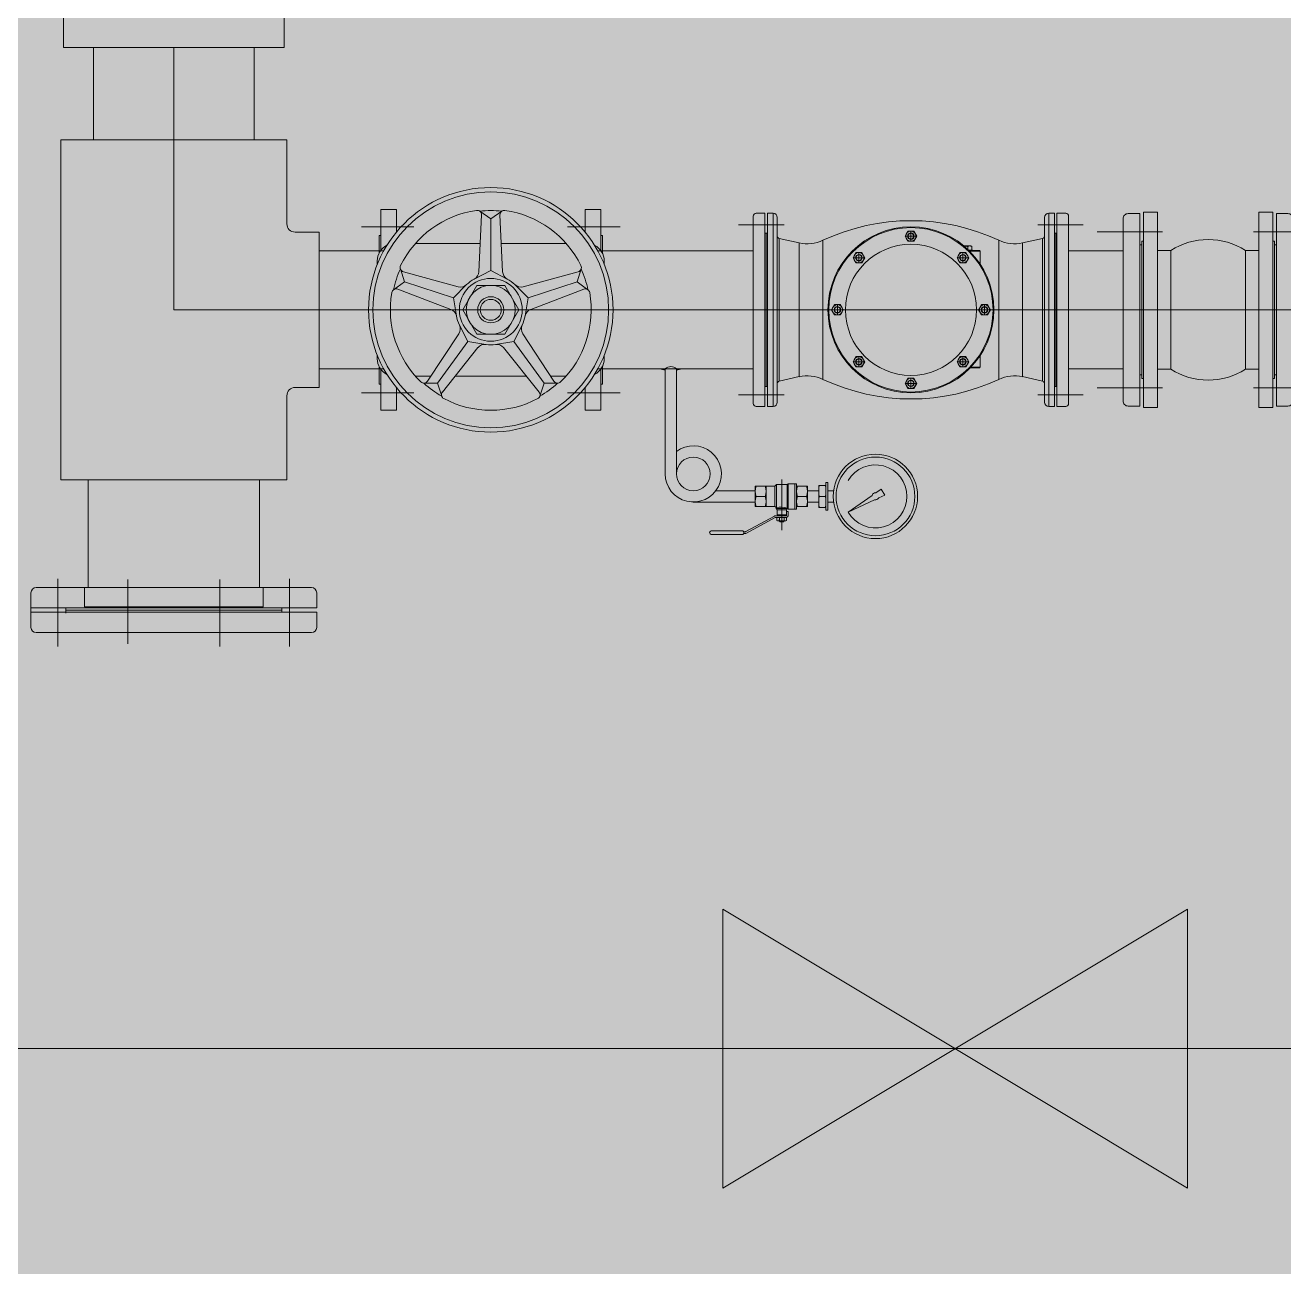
# Model space of a CAD drawing. Header units: millimetres. Extents: x 5117 to 246734, y -48177 to 129208.
# Drawn here: x 85001 to 85566, y 29790 to 30348 of the extents above; entities that cross this region are included whole.
import ezdxf

# ---------------------------------------------------------------- set-up
doc = ezdxf.new("R2010")
doc.units = ezdxf.units.MM
doc.linetypes.add('IMPORT-CENTER', pattern=[2000, 1250, -250, 250, -250])
for name, color, linetype, lineweight in [('A-FLOR-PATT-2', 9, 'Continuous', 9), ('G-IMPT', 8, 'Continuous', 9), ('G-IMPT-4', 8, 'IMPORT-CENTER', 9), ('M-EQPM', 50, 'Continuous', 9)]:
    doc.layers.add(name, color=color, linetype=linetype, lineweight=lineweight)

# ---------------------------------------------------------------- blocks, each defined once
blk = doc.blocks.new('TKTC_BON NUOC MAI_260130 - TKTC_BON NUOC MAI_260130_dwg_V-3426653-TKCS_MB TỔNG THỂ MÁI')
at = {"layer": 'G-IMPT', "flags": 128}
blk.add_lwpolyline([(115.74, -69.44), (-115.74, 69.44), (-115.74, -69.44), (115.74, 69.44)], close=True, dxfattribs=at)
blk = doc.blocks.new('TKTC_BON NUOC MAI_260130 - TKTC_BON NUOC MAI_260130_dwg_FLA3_10K-3426656-TKCS_MB TỔNG THỂ MÁI')
at = {"layer": 'G-IMPT'}
for p, q in [((0, -87.5), (0, 87.5)), ((25, 75), (-38, 75)), ((25, -75), (-38, -75))]:
    blk.add_line(p, q, dxfattribs=at)
at = {"layer": 'G-IMPT', "flags": 128}
blk.add_lwpolyline([(-5, 92.5), (-16, 92.5), (-16, -92.5), (-5, -92.5)], dxfattribs=at)
blk.add_lwpolyline([(-18, -62.5), (-16, -62.5), (-16, 62.5), (-18, 62.5)], close=True, dxfattribs=at)
at = {"layer": 'G-IMPT'}
for centre, start, end in [((-5, 87.5), 360, 90), ((-5, -87.5), 270, 0)]:
    blk.add_arc(centre, 5, start, end, dxfattribs=at)
blk = doc.blocks.new('TKTC_BON NUOC MAI_260130 - TKTC_BON NUOC MAI_260130_dwg_FLA3_10K-3426655-TKCS_MB TỔNG THỂ MÁI')
at = {"layer": 'G-IMPT'}
for p, q in [((0, -87.5), (0, 87.5)), ((25, 75), (-38, 75)), ((25, -75), (-38, -75))]:
    blk.add_line(p, q, dxfattribs=at)
at = {"layer": 'G-IMPT', "flags": 128}
blk.add_lwpolyline([(-5, 92.5), (-16, 92.5), (-16, -92.5), (-5, -92.5)], dxfattribs=at)
blk.add_lwpolyline([(-18, -62.5), (-16, -62.5), (-16, 62.5), (-18, 62.5)], close=True, dxfattribs=at)
at = {"layer": 'G-IMPT'}
for centre, start, end in [((-5, 87.5), 360, 90), ((-5, -87.5), 270, 0)]:
    blk.add_arc(centre, 5, start, end, dxfattribs=at)
blk = doc.blocks.new('TKTC_BON NUOC MAI_260130 - TKTC_BON NUOC MAI_260130_dwg_Tee_DN125_up__PPR_-3426657-TKCS_MB TỔNG THỂ MÁI')
at = {"layer": 'G-IMPT', "flags": 128}
blk.add_lwpolyline([(-82.5, -124), (-82.5, 124), (82.5, 124), (82.5, -124)], close=True, dxfattribs=at)
at = {"layer": 'G-IMPT'}
for radius in [82.5, 62.5]:
    blk.add_circle((0, 0), radius, dxfattribs=at)
blk = doc.blocks.new('TKTC_BON NUOC MAI_260130 - TKTC_BON NUOC MAI_260130_dwg__U23-3426658-TKCS_MB TỔNG THỂ MÁI')
blk.add_blockref('TKTC_BON NUOC MAI_260130 - TKTC_BON NUOC MAI_260130_dwg_Tee_DN125_up__PPR_-3426657-TKCS_MB TỔNG THỂ MÁI', (0, 0))
blk = doc.blocks.new('TKTC_BON NUOC MAI_260130 - TKTC_BON NUOC MAI_260130_dwg-3426650-TKCS_MB TỔNG THỂ MÁI')
at = {"layer": 'G-IMPT'}
blk.add_hatch(color=256, dxfattribs=at).paths.add_polyline_path([(-117630.05, -830981.14), (-117596.84, -830978.06), (-117596.84, -830924.73), (-117642.38, -830924.73), (-117642.38, -830978.06), (-117636.43, -830978.06)])
for p, q in [((-118120.06, -830833.61), (-118120.06, -830875.09)), ((-118047.95, -830833.61), (-118047.95, -830875.09)), ((-117947.03, -830934.3), (-117945.81, -830908.8)), ((-117937.59, -830908.8), (-117936.37, -830934.3)), ((-117823.84, -830993.42), (-117823.84, -830909.37)), ((-117813.04, -830909.92), (-117813.04, -830992.87)), ((-117693.06, -830909.92), (-117693.06, -830992.87)), ((-117682.26, -830993.42), (-117682.26, -830909.37)), ((-117999.72, -830914.16), (-117976.2, -830914.16)), ((-117883.68, -830914.16), (-117907.2, -830914.16)), ((-117830.41, -830913.31), (-117809.99, -830913.31)), ((-117675.7, -830913.31), (-117696.11, -830913.31)), ((-117975.53, -830921.6), (-117946.42, -830921.6)), ((-117936.98, -830921.6), (-117907.87, -830921.6)), ((-117792.57, -830920.19), (-117792.57, -830982.61)), ((-117727.57, -830924.22), (-117727.57, -830922.99)), ((-117713.54, -830920.19), (-117713.54, -830982.61)), ((-118018.78, -830924.95), (-117989.79, -830924.95)), ((-117893.61, -830924.95), (-117823.84, -830924.95)), ((-117722.32, -830924.76), (-117727.01, -830924.76)), ((-117682.26, -830924.95), (-117657.79, -830924.95)), ((-117992.66, -830931.03), (-117992.66, -830929.44)), ((-117980.94, -830934.32), (-117956.32, -830941.05)), ((-117927.09, -830941.05), (-117902.46, -830934.32)), ((-117890.74, -830929.44), (-117890.74, -830931.03)), ((-117959.61, -830951.18), (-117983.49, -830942.14)), ((-117899.92, -830942.14), (-117923.79, -830951.18)), ((-117970.07, -830983.44), (-117956.06, -830962.1)), ((-117927.34, -830962.1), (-117913.34, -830983.44)), ((-117992.66, -830973.35), (-117992.66, -830971.77)), ((-117947.44, -830968.36), (-117963.41, -830988.28)), ((-117919.99, -830988.28), (-117935.96, -830968.36)), ((-117890.74, -830971.77), (-117890.74, -830973.35)), ((-118018.78, -830977.84), (-117989.79, -830977.84)), ((-117893.61, -830977.84), (-117823.84, -830977.84)), ((-117722.32, -830977.48), (-117726.45, -830977.48)), ((-117682.26, -830977.84), (-117657.79, -830977.84)), ((-117968.59, -830981.19), (-117975.53, -830981.19)), ((-117925.67, -830981.19), (-117957.73, -830981.19)), ((-117907.87, -830981.19), (-117914.81, -830981.19)), ((-117999.72, -830988.64), (-117976.2, -830988.64)), ((-117883.68, -830988.64), (-117907.2, -830988.64)), ((-117830.41, -830989.48), (-117809.99, -830989.48)), ((-117675.7, -830989.48), (-117696.11, -830989.48)), ((-117811.07, -831050.28), (-117811.07, -831027.56)), ((-117822.6, -831035.13), (-117818.46, -831035.13)), ((-117804.05, -831035.13), (-117799.91, -831035.13)), ((-117791.47, -831035.13), (-117794.19, -831035.13)), ((-117808.6, -831040.62), (-117813.53, -831040.62)), ((-117813.15, -831041.19), (-117808.98, -831041.19)), ((-117814.36, -831043.98), (-117827.19, -831050.94)), ((-117826.82, -831051.61), (-117813.99, -831044.64)), ((-117813.81, -831044.6), (-117808.98, -831044.6)), ((-117828.1, -831051.79), (-117828.1, -831051.03)), ((-118148.14, -831093.93), (-118148.14, -831078.35)), ((-118043.92, -831076.06), (-118124.09, -831076.06)), ((-118035.45, -831085.22), (-118035.45, -831087.05)), ((-118339.78, -831282.97), (-115500.92, -831282.97))]:
    blk.add_line(p, q, dxfattribs=at)
at = {"layer": 'G-IMPT', "flags": 128}
for points in [[(-118033.24, -830912.85), (-118033.24, -830875.09), (-118134.78, -830875.09), (-118134.78, -831027.7)], [(-117991.88, -830926.03), (-117991.88, -830918.08), (-117991.09, -830918.08), (-117991.09, -830924.74), (-117991.09, -830906.32), (-117984.04, -830906.32), (-117984.04, -830916.47)], [(-117946.63, -830907.11), (-117941.7, -830910.63), (-117941.7, -830933.76), (-117949.1, -830937.57)], [(-117936.77, -830907.11), (-117941.7, -830910.63), (-117941.7, -830933.76), (-117934.31, -830937.57)], [(-117891.52, -830926.03), (-117891.52, -830918.08), (-117892.31, -830918.08), (-117892.31, -830924.74), (-117892.31, -830906.32), (-117899.36, -830906.32), (-117899.36, -830916.47)], [(-117822.53, -830908.06), (-117818.59, -830908.06), (-117818.59, -830994.74), (-117822.53, -830994.74)], [(-117683.58, -830908.06), (-117687.52, -830908.06), (-117687.52, -830994.74), (-117683.58, -830994.74)], [(-118029.55, -830916.54), (-118018.78, -830916.54), (-118018.78, -830986.25), (-118029.55, -830986.25), (-118018.78, -830986.25)], [(-117817.5, -830985.81), (-117818.06, -830985.81), (-117818.06, -830916.99), (-117817.5, -830916.99)], [(-117753.05, -830920.65), (-117753.05, -830918.31), (-117753.05, -830918.35), (-117753.03, -830918.33), (-117753.05, -830916.01)], [(-117688.6, -830985.81), (-117688.04, -830985.81), (-117688.04, -830916.99), (-117688.6, -830916.99)], [(-117750.73, -830918.33), (-117753.09, -830918.33), (-117755.37, -830918.33)], [(-117729.28, -830922.71), (-117726.65, -830922.71), (-117726.23, -830922.71), (-117725.74, -830922.99), (-117725.74, -830924.57)], [(-117693.94, -830919.36), (-117693.94, -830983.43), (-117693.94, -830919.36), (-117702.91, -830921.4), (-117702.91, -830981.39), (-117693.94, -830983.43)], [(-117778.72, -830928.01), (-117776.37, -830928.01), (-117774.09, -830928.01)], [(-117776.4, -830930.32), (-117776.39, -830928.01), (-117776.4, -830928.02), (-117776.4, -830927.97), (-117776.4, -830925.69)], [(-117732.02, -830928.01), (-117729.66, -830928.01), (-117727.38, -830928.01)], [(-117729.7, -830930.32), (-117729.68, -830928.01), (-117729.7, -830928.02), (-117729.7, -830927.97), (-117729.7, -830925.69)], [(-117725.48, -830924.76), (-117725.48, -830924.57), (-117727.2, -830924.57)], [(-117721.94, -830930.9), (-117721.94, -830925.13), (-117726.63, -830925.13)], [(-117982.3, -830933.02), (-117980.47, -830938.8), (-117958.48, -830945.95), (-117952.57, -830940.09)], [(-117901.11, -830933.02), (-117902.93, -830938.8), (-117924.92, -830945.95), (-117930.84, -830940.09)], [(-117985.34, -830942.4), (-117980.47, -830938.8), (-117958.48, -830945.95), (-117957.14, -830954.16)], [(-117898.06, -830942.4), (-117902.93, -830938.8), (-117924.92, -830945.95), (-117926.27, -830954.16)], [(-117788.4, -830951.36), (-117786.04, -830951.36), (-117783.76, -830951.36)], [(-117786.08, -830953.68), (-117786.06, -830951.36), (-117786.08, -830951.38), (-117786.08, -830951.32), (-117786.08, -830949.04)], [(-117722.34, -830951.36), (-117719.99, -830951.36), (-117717.71, -830951.36)], [(-117720.03, -830953.68), (-117720.01, -830951.36), (-117720.03, -830951.38), (-117720.03, -830951.32), (-117720.03, -830949.04)], [(-117971.72, -830984.33), (-117965.66, -830984.38), (-117952.07, -830965.67), (-117955.81, -830958.24)], [(-117911.68, -830984.33), (-117917.74, -830984.38), (-117931.33, -830965.67), (-117927.59, -830958.24)], [(-117963.74, -830990.12), (-117965.66, -830984.38), (-117952.07, -830965.67), (-117943.85, -830966.93)], [(-117919.66, -830990.12), (-117917.74, -830984.38), (-117931.33, -830965.67), (-117939.56, -830966.93)], [(-117776.4, -830977.03), (-117776.39, -830974.71), (-117776.4, -830974.73), (-117776.4, -830974.67), (-117776.4, -830972.39)], [(-117729.7, -830977.03), (-117729.68, -830974.71), (-117729.7, -830974.73), (-117729.7, -830974.67), (-117729.7, -830972.39)], [(-117726.09, -830977.1), (-117721.94, -830977.1), (-117721.94, -830971.9)], [(-117984.04, -830986.32), (-117984.04, -830996.48), (-117991.09, -830996.48), (-117991.09, -830978.05), (-117991.09, -830984.72), (-117991.88, -830984.72), (-117991.88, -830976.77)], [(-117899.36, -830986.32), (-117899.36, -830996.48), (-117892.31, -830996.48), (-117892.31, -830978.05), (-117892.31, -830984.72), (-117891.52, -830984.72), (-117891.52, -830976.77)], [(-117863.38, -831025.04), (-117863.38, -830977.84), (-117865.76, -830977.84)], [(-117858.33, -831025.04), (-117858.33, -830977.84), (-117855.94, -830977.84)], [(-117778.72, -830974.71), (-117776.37, -830974.71), (-117774.09, -830974.71)], [(-117732.02, -830974.71), (-117729.66, -830974.71), (-117727.38, -830974.71)], [(-117755.37, -830984.39), (-117753.01, -830984.39), (-117750.73, -830984.39)], [(-117753.05, -830986.7), (-117753.03, -830984.39), (-117753.05, -830984.4), (-117753.05, -830984.35), (-117753.05, -830982.07)], [(-117813.34, -831029.83), (-117813.34, -831040.18), (-117814.09, -831039.68), (-117818.07, -831039.68), (-117818.07, -831030.59), (-117814.09, -831030.59)], [(-117804.44, -831030.59), (-117804.44, -831029.45), (-117808.23, -831029.45), (-117808.6, -831029.83), (-117813.34, -831029.83), (-117814.09, -831030.59), (-117814.09, -831039.68)], [(-117808.6, -831029.83), (-117808.6, -831040.43), (-117808.23, -831040.81), (-117808.23, -831029.45)], [(-117840.66, -831032.61), (-117822.99, -831032.61), (-117822.99, -831037.66), (-117850.76, -831037.66)], [(-117804.44, -831039.68), (-117799.52, -831039.68), (-117799.52, -831030.59), (-117804.44, -831030.59), (-117804.44, -831039.68), (-117804.44, -831040.81), (-117808.23, -831040.81)], [(-117787.74, -831037.66), (-117790.43, -831037.66), (-117790.43, -831032.61), (-117787.74, -831032.61)], [(-117769.38, -831036.68), (-117781.22, -831042.2), (-117770.52, -831034.71)], [(-117768.85, -831033.54), (-117766.38, -831031.82), (-117764.81, -831034.55), (-117767.54, -831035.82)], [(-117808.6, -831040.06), (-117808.6, -831040.62), (-117808.98, -831041.19), (-117808.98, -831043.46), (-117813.15, -831043.46), (-117813.15, -831041.19), (-117813.53, -831040.62), (-117813.53, -831040.06)], [(-117808.23, -831043.84), (-117808.23, -831041.95), (-117808.98, -831041.95), (-117808.98, -831043.84), (-117813.82, -831043.84)], [(-117812.93, -831046.11), (-117813.2, -831045.96), (-117813.2, -831044.76), (-117812.93, -831044.6), (-117809.21, -831044.6), (-117808.94, -831044.76), (-117808.94, -831045.96), (-117809.21, -831046.11), (-117812.93, -831046.11), (-117809.21, -831046.11)], [(-117810, -831044.76), (-117809.93, -831046.11), (-117810.31, -831046.49), (-117811.82, -831046.49), (-117812.2, -831046.11), (-117812.13, -831044.76), (-117812.13, -831045.96)], [(-117827.55, -831051.03), (-117828.1, -831051.03), (-117828.48, -831050.66), (-117842.68, -831050.66)], [(-117842.68, -831052.17), (-117828.48, -831052.17), (-117828.1, -831051.79), (-117827.54, -831051.79)], [(-118124.09, -831076.06), (-118124.09, -831084.77), (-118043.92, -831084.77), (-118043.92, -831076.06)], [(-118132.57, -831085.22), (-118132.57, -831086.14), (-118132.57, -831087.51)], [(-118049.65, -831086.14), (-118132.57, -831086.14), (-118035.45, -831086.14)]]:
    blk.add_lwpolyline(points, dxfattribs=at)
for points in [[(-117817.5, -830908.06), (-117817.5, -830994.74), (-117814.91, -830994.74), (-117814.91, -830908.06)], [(-117688.6, -830908.06), (-117691.2, -830908.06), (-117691.2, -830994.74), (-117688.6, -830994.74)], [(-117642.38, -830907.61), (-117642.38, -830995.18), (-117648.69, -830995.18), (-117648.69, -830907.61)], [(-117596.84, -830907.61), (-117596.84, -830995.18), (-117590.54, -830995.18), (-117590.54, -830907.61)], [(-117818.59, -830916.99), (-117818.59, -830985.81), (-117818.06, -830985.81), (-117818.06, -830916.99)], [(-117754.38, -830916.03), (-117755.71, -830918.33), (-117754.38, -830920.63), (-117751.72, -830920.63), (-117750.4, -830918.33), (-117751.72, -830916.03)], [(-117687.52, -830916.99), (-117687.52, -830985.81), (-117688.04, -830985.81), (-117688.04, -830916.99)], [(-117803.19, -830981.39), (-117812.16, -830983.43), (-117812.16, -830919.36), (-117803.19, -830921.4)], [(-117649.39, -830982.22), (-117649.39, -830920.57), (-117648.69, -830920.57), (-117648.69, -830982.22)], [(-117589.84, -830982.22), (-117589.84, -830920.57), (-117590.54, -830920.57), (-117590.54, -830982.22)], [(-117777.73, -830925.71), (-117779.06, -830928.01), (-117777.73, -830930.31), (-117775.08, -830930.31), (-117773.75, -830928.01), (-117775.08, -830925.71)], [(-117731.03, -830925.71), (-117732.35, -830928.01), (-117731.03, -830930.31), (-117728.37, -830930.31), (-117727.04, -830928.01), (-117728.37, -830925.71)], [(-117636.43, -830978.06), (-117636.43, -830924.73), (-117642.38, -830924.73), (-117642.38, -830978.06)], [(-117602.8, -830978.06), (-117602.8, -830924.73), (-117596.84, -830924.73), (-117596.84, -830978.06)], [(-117947.97, -830940.53), (-117954.25, -830951.4), (-117947.97, -830962.26), (-117935.43, -830962.26), (-117929.16, -830951.4), (-117935.43, -830940.53)], [(-117787.41, -830949.06), (-117788.73, -830951.36), (-117787.41, -830953.66), (-117784.75, -830953.66), (-117783.42, -830951.36), (-117784.75, -830949.06)], [(-117721.35, -830949.06), (-117722.68, -830951.36), (-117721.35, -830953.66), (-117718.7, -830953.66), (-117717.37, -830951.36), (-117718.7, -830949.06)], [(-117777.73, -830972.41), (-117779.06, -830974.71), (-117777.73, -830977.01), (-117775.08, -830977.01), (-117773.75, -830974.71), (-117775.08, -830972.41)], [(-117731.03, -830972.41), (-117732.35, -830974.71), (-117731.03, -830977.01), (-117728.37, -830977.01), (-117727.04, -830974.71), (-117728.37, -830972.41)], [(-117754.38, -830982.09), (-117755.71, -830984.39), (-117754.38, -830986.68), (-117751.72, -830986.68), (-117750.4, -830984.39), (-117751.72, -830982.09)], [(-118033.24, -830989.94), (-118033.24, -831027.7), (-118134.78, -831027.7), (-118033.24, -831027.7)], [(-118045.55, -831027.7), (-118122.47, -831027.7), (-118122.47, -831076.06), (-118045.55, -831076.06)], [(-117804.44, -831029.45), (-117804.44, -831040.81), (-117805.2, -831040.81), (-117805.2, -831029.45)], [(-117791.19, -831030.21), (-117794.47, -831030.21), (-117794.47, -831040.06), (-117791.19, -831040.06)], [(-117791.19, -831041.38), (-117791.19, -831028.89), (-117790.43, -831028.89), (-117790.43, -831041.38)], [(-117822.99, -831039.68), (-117822.99, -831030.59), (-117818.07, -831030.59), (-117818.07, -831039.68)], [(-117799.52, -831037.66), (-117799.52, -831032.61), (-117794.47, -831032.61), (-117794.47, -831037.66)], [(-117809.55, -831043.46), (-117809.55, -831043.84), (-117812.58, -831043.84), (-117812.58, -831043.46)], [(-118019.87, -831085.22), (-118148.14, -831085.22), (-118019.87, -831085.22), (-118019.87, -831078.35)], [(-118145.85, -831076.06), (-118022.16, -831076.06)], [(-118019.87, -831087.05), (-118148.14, -831087.05), (-118019.87, -831087.05), (-118019.87, -831093.93)], [(-118145.85, -831096.22), (-118022.16, -831096.22)]]:
    blk.add_lwpolyline(points, close=True, dxfattribs=at)
at = {"layer": 'G-IMPT'}
for centre, radius in [((-117941.7, -830951.4), 54.88), ((-117941.7, -830951.4), 52.92), ((-117753.05, -830951.4), 37.26), ((-117753.05, -830951.4), 36.88), ((-117753.05, -830918.33), 2.3), ((-117753.05, -830918.33), 1.46), ((-117753.05, -830918.33), 1.3), ((-117753.05, -830951.4), 29.43), ((-117776.4, -830928.01), 2.3), ((-117776.4, -830928.01), 1.46), ((-117776.4, -830928.01), 1.3), ((-117729.7, -830928.01), 2.3), ((-117729.7, -830928.01), 1.46), ((-117729.7, -830928.01), 1.3), ((-117941.7, -830951.4), 14.11), ((-117941.7, -830951.4), 10.98), ((-117941.7, -830951.4), 5.88), ((-117941.7, -830951.4), 4.7), ((-117786.08, -830951.36), 2.3), ((-117786.08, -830951.36), 1.46), ((-117786.08, -830951.36), 1.3), ((-117720.03, -830951.36), 2.3), ((-117720.03, -830951.36), 1.46), ((-117720.03, -830951.36), 1.3), ((-117776.4, -830974.71), 2.3), ((-117776.4, -830974.71), 1.46), ((-117776.4, -830974.71), 1.3), ((-117729.7, -830974.71), 2.3), ((-117729.7, -830974.71), 1.46), ((-117729.7, -830974.71), 1.3), ((-117753.05, -830984.39), 2.3), ((-117753.05, -830984.39), 1.46), ((-117753.05, -830984.39), 1.3), ((-117850.76, -831025.04), 7.57), ((-117768.98, -831035.13), 18.93), ((-117768.98, -831035.13), 17.67)]:
    blk.add_circle(centre, radius, dxfattribs=at)
for centre, radius, start, end in [((-117941.7, -830951.4), 45.08, 98.0933, 153.9067), ((-117947.77, -830908.71), 1.96, 357.2737, 98.0933), ((-117941.7, -830951.4), 44.56, 83.6447, 96.3553), ((-117935.63, -830908.71), 1.96, 81.9067, 182.7263), ((-117941.7, -830951.4), 45.08, 26.0933, 81.9067), ((-117822.53, -830909.37), 1.31, 90, 180), ((-117814.91, -830909.92), 1.86, 0, 90), ((-117753.05, -831004.53), 93.14, 64.8963, 115.1037), ((-117691.2, -830909.92), 1.86, 90, 180), ((-117683.58, -830909.37), 1.31, 0, 90), ((-118029.55, -830912.85), 3.69, 180, 270), ((-117984.82, -830929.44), 7.84, 116.4236, 180), ((-117898.58, -830929.44), 7.84, 360, 63.5764), ((-117811.93, -830918.27), 1.12, 180, 257.9052), ((-117799.68, -830905.01), 16.76, 257.9052, 295.1037), ((-117706.42, -830905.01), 16.76, 244.8963, 282.0948), ((-117694.18, -830918.27), 1.12, 282.0948, 0), ((-117619.61, -830951.4), 31.53, 57.769, 122.231), ((-117722.32, -830925.13), 0.373, 0, 90), ((-117941.7, -830951.4), 44.56, 155.6447, 168.3553), ((-117980.43, -830932.43), 1.96, 153.9067, 254.7263), ((-117950.94, -830934.11), 3.92, 298.1361, 357.2737), ((-117932.46, -830934.11), 3.92, 182.7263, 241.8639), ((-117902.98, -830932.43), 1.96, 285.2737, 26.0933), ((-117941.7, -830951.4), 44.56, 11.6447, 24.3553), ((-117941.7, -830951.4), 15.68, 118.1361, 133.8639), ((-117941.7, -830951.4), 15.68, 46.1361, 61.8639), ((-117941.7, -830951.4), 45.08, 170.0933, 225.9067), ((-117984.18, -830943.98), 1.96, 69.2737, 170.0933), ((-117955.28, -830937.26), 3.92, 254.7263, 313.8639), ((-117928.12, -830937.26), 3.92, 226.1361, 285.2737), ((-117941.7, -830951.4), 45.08, 314.0933, 9.9067), ((-117899.22, -830943.98), 1.96, 9.9067, 110.7263), ((-117961, -830954.85), 3.92, 10.1361, 69.2737), ((-117922.41, -830954.85), 3.92, 110.7263, 169.8639), ((-117941.7, -830951.4), 15.68, 190.1361, 205.8639), ((-117941.7, -830951.4), 15.68, 334.1361, 349.8639), ((-117959.34, -830959.95), 3.92, 326.7263, 25.8639), ((-117924.06, -830959.95), 3.92, 154.1361, 213.2737), ((-117944.38, -830970.81), 3.92, 82.1361, 141.2737), ((-117941.7, -830951.4), 15.68, 262.1361, 277.8639), ((-117939.02, -830970.81), 3.92, 38.7263, 97.8639), ((-117984.82, -830973.35), 7.84, 180, 243.5764), ((-117898.58, -830973.35), 7.84, 296.4236, 0), ((-117863.37, -830972.86), 5.52, 244.3769, 270.0416), ((-117860.86, -830980.74), 3.85, 48.8512, 130.7653), ((-117858.32, -830972.86), 5.52, 269.9584, 295.6231), ((-117722.32, -830977.1), 0.373, 270, 0), ((-117619.61, -830951.4), 31.53, 237.769, 302.231), ((-117971.71, -830982.37), 1.96, 225.9067, 326.7263), ((-117941.7, -830951.4), 44.56, 227.6447, 240.3553), ((-117941.7, -830951.4), 44.56, 299.6447, 312.3553), ((-117911.7, -830982.37), 1.96, 213.2737, 314.0933), ((-117811.93, -830984.53), 1.12, 102.0948, 180), ((-117799.68, -830997.79), 16.76, 64.8963, 102.0948), ((-117753.05, -830898.27), 93.14, 244.8963, 295.1037), ((-117706.42, -830997.79), 16.76, 77.9052, 115.1037), ((-117694.18, -830984.53), 1.12, 0, 77.9052), ((-117694.18, -830984.53), 1.12, 0, 77.9052), ((-118029.55, -830989.94), 3.69, 90, 180), ((-118029.55, -830989.94), 3.69, 90, 180), ((-117961.88, -830989.5), 1.96, 141.2737, 242.0933), ((-117921.52, -830989.5), 1.96, 297.9067, 38.7263), ((-117941.7, -830951.4), 45.08, 242.0933, 297.9067), ((-117822.53, -830993.42), 1.31, 180, 270), ((-117814.91, -830992.87), 1.86, 270, 0), ((-117691.2, -830992.87), 1.86, 180, 270), ((-117683.58, -830993.42), 1.31, 270, 360), ((-117850.76, -831025.04), 12.62, 180, 126.8699), ((-117768.98, -831035.13), 14.13, 210, 150), ((-117816.18, -831032.86), 6.81, 160.5288, 199.4712), ((-117816.18, -831037.4), 6.81, 160.5288, 199.4712), ((-117824.88, -831032.86), 6.81, 340.5288, 19.4712), ((-117824.88, -831037.4), 6.81, 340.5288, 19.4712), ((-117797.62, -831032.86), 6.81, 160.5288, 199.4712), ((-117797.62, -831037.4), 6.81, 160.5288, 199.4712), ((-117806.33, -831032.86), 6.81, 340.5288, 19.4712), ((-117806.33, -831037.4), 6.81, 340.5288, 19.4712), ((-117768.98, -831035.13), 1.6, 85.4034, 164.5826), ((-117768.98, -831035.13), 1.6, 255.4174, 334.5966), ((-117811.32, -831046.94), 7.05, 67.3042, 106.59), ((-117813.82, -831044.98), 1.14, 90, 118.4956), ((-117813.81, -831044.98), 0.379, 90, 118.4956), ((-117812.66, -831045.58), 0.979, 57.0867, 122.9133), ((-117812.66, -831045.13), 0.979, 237.0867, 302.9133), ((-117811.07, -831048.29), 3.69, 73.2213, 106.7787), ((-117811.07, -831042.42), 3.69, 253.2213, 286.7787), ((-117809.47, -831045.58), 0.979, 57.0867, 122.9133), ((-117809.47, -831045.13), 0.979, 237.0867, 302.9133), ((-117808.98, -831043.84), 0.757, 270, 360), ((-117842.68, -831051.41), 0.757, 90, 270), ((-117827.55, -831050.28), 0.757, 270, 298.4956), ((-117827.54, -831050.28), 1.51, 270, 298.4956), ((-118145.85, -831078.35), 2.29, 90, 180), ((-118145.85, -831078.35), 2.29, 90, 180), ((-118022.16, -831078.35), 2.29, 360, 90), ((-118022.16, -831078.35), 2.29, 360, 90), ((-118145.85, -831093.93), 2.29, 180, 270), ((-118145.85, -831093.93), 2.29, 180, 270), ((-118022.16, -831093.93), 2.29, 270, 0), ((-118022.16, -831093.93), 2.29, 270, 0)]:
    blk.add_arc(centre, radius, start, end, dxfattribs=at)
for centre, start_param, end_param in [((-117789.55, -831032.67), 1.230959, 1.910633), ((-117796.11, -831032.67), 4.372552, 5.052226), ((-117789.55, -831037.59), 1.230959, 1.910633), ((-117796.11, -831037.59), 4.372552, 5.052226)]:
    blk.add_ellipse(centre, major_axis=(0, 7.38), ratio=0.666667, start_param=start_param, end_param=end_param, dxfattribs=at)
for points, weights in [([(-117727.57, -830922.99), (-117728.48, -830922.73), (-117729.28, -830922.71)], [1.02068473304, 1.04682585707, 1.0059745856]), ([(-117726.65, -830922.71), (-117727.08, -830922.71), (-117727.57, -830922.99)], [1, 1.04863481341, 1.02068473304]), ([(-117725.74, -830922.99), (-117726.23, -830922.71), (-117726.65, -830922.71)], [1.02068473304, 1.04863481341, 1])]:
    blk.add_rational_spline(points, weights, degree=2, dxfattribs=at)
at = {"layer": 'G-IMPT-4'}
for p, q in [((-118104.62, -831101.25), (-118104.62, -831072.48)), ((-118063.39, -831102.48), (-118063.39, -831072.48)), ((-118032, -831102.48), (-118032, -831072.08))]:
    blk.add_line(p, q, dxfattribs=at)
at = {"layer": 'G-IMPT-4', "flags": 128}
blk.add_lwpolyline([(-117512.25, -830951.4), (-118084.01, -830951.4), (-118084.01, -830833.61)], dxfattribs=at)
blk.add_lwpolyline([(-118136.02, -831072.08), (-118136.02, -831102.48)], close=True, dxfattribs=at)
at = {"extrusion": (0, 0, -1), "xscale": 0.6009615384615383, "yscale": 0.6009615384615383, "zscale": -0.6009615384615383}
blk.add_blockref('TKTC_BON NUOC MAI_260130 - TKTC_BON NUOC MAI_260130_dwg__U23-3426658-TKCS_MB TỔNG THỂ MÁI', (118084.01, -830759.09), dxfattribs=at)
at = {"xscale": 0.4670552018349273, "yscale": 0.4670552018349273, "zscale": 0.4670552018349273, "rotation": 180}
blk.add_blockref('TKTC_BON NUOC MAI_260130 - TKTC_BON NUOC MAI_260130_dwg_FLA3_10K-3426656-TKCS_MB TỔNG THỂ MÁI', (-117657.79, -830951.4), dxfattribs=at)
at = {"extrusion": (0, 0, -1), "rotation": 180}
for name, p, xscale, yscale, zscale in [('TKTC_BON NUOC MAI_260130 - TKTC_BON NUOC MAI_260130_dwg_FLA3_10K-3426655-TKCS_MB TỔNG THỂ MÁI', (117581.43, -830951.4), 0.4670552018349271, 0.4670552018349271, -0.4670552018349271), ('TKTC_BON NUOC MAI_260130 - TKTC_BON NUOC MAI_260130_dwg_V-3426653-TKCS_MB TỔNG THỂ MÁI', (117733.22, -831282.97), 0.901442307622346, 0.901442307622346, -0.901442307622346)]:
    blk.add_blockref(name, p, dxfattribs=dict(at, xscale=xscale, yscale=yscale, zscale=zscale))
blk = doc.blocks.new('TKTC_BON NUOC MAI_260130 - TKTC_BON NUOC MAI_260130-2047084-TKCS_MB TỔNG THỂ MÁI')
blk.add_blockref('TKTC_BON NUOC MAI_260130 - TKTC_BON NUOC MAI_260130_dwg-3426650-TKCS_MB TỔNG THỂ MÁI', (169499.17, 843934.43))

msp = doc.modelspace()

# ---------------------------------------------------------------- hatches: boundary and pattern name
at = {"layer": 'A-FLOR-PATT-2'}
h = msp.add_hatch(dxfattribs=at)
h.set_pattern_fill('FP_1', color=256, style=0, pattern_type=2)
h.set_pattern_definition([(0, (0, 0), (2519.68, 629.92), [103.937, -1785.823, 103.937, -1785.823, -10078.72]), (0, (0, 0), (2519.68, 629.92), [-3779.52, 103.937, -3675.583, 103.937, -1785.823, -4409.44]), (0, (0, 0), (2519.68, 629.92), [-9448.8, 103.937, -1155.903, 103.937, -3045.663]), (120, (944.9, 314.96), (-1805.3667, 1867.147), [103.937, -1785.823, 103.937, -11864.543]), (120, (944.9, 314.96), (-1805.3667, 1867.147), [-1993.697, -1785.823, 103.937, -3675.583, -6299.2]), (120, (944.9, 314.96), (-1805.3667, 1867.147), [-7559.04, 103.937, -1785.823, 103.937, -4305.503]), (120, (944.9, 314.96), (-1805.3667, 1867.147), [-9552.737, -1155.903, 103.937, -3045.663]), (240, (1259.84, 1574.8), (-714.3133, -2497.067), [103.937, -1785.823, 103.937, -11864.543]), (240, (1259.84, 1574.8), (-714.3133, -2497.067), [-1993.697, -1785.823, 103.937, -3675.583, -6299.2]), (240, (1259.84, 1574.8), (-714.3133, -2497.067), [-7559.04, 103.937, -1785.823, 103.937, -4305.503]), (240, (1259.84, 1574.8), (-714.3133, -2497.067), [-9552.737, -1155.903, 103.937, -3045.663])])
h.paths.add_polyline_path([(116902.56, 18036.94), (126450.64, 18036.94), (126450.64, 33076.94), (119902.56, 33076.94), (119902.56, 37786.94), (126450.64, 37786.94), (126450.64, 77435.31), (119062.56, 77435.31), (119062.56, 70736.94), (114152.56, 70736.94), (114152.56, 77435.31), (106750.64, 77435.31), (106750.64, 70561.94), (108250.64, 70561.94), (108250.64, 54161.94), (112852.66, 54161.94), (112852.66, 53461.94), (112952.56, 53461.94), (112952.56, 52471.94), (116462.56, 52471.94), (116462.56, 44726.99), (112852.59, 44726.99), (112852.59, 43735.31), (48052.74, 43735.31), (48052.74, 44726.99), (44442.56, 44726.99), (44442.56, 52471.94), (47952.56, 52471.94), (47952.56, 53461.94), (48052.74, 53461.94), (48052.74, 54161.94), (52652.64, 54161.94), (52652.64, 70561.94), (54152.56, 70561.94), (54152.56, 77436.94), (46762.42, 77436.94), (46762.42, 70736.94), (41852.56, 70736.94), (41852.56, 77435.31), (34450.64, 77435.31), (34450.64, 37786.94), (41002.56, 37786.94), (41002.56, 37796.94), (41012.56, 37796.94), (41012.56, 33076.94), (41002.56, 33076.94), (41002.56, 33086.94), (34450.64, 33086.94), (34450.64, 18037.36), (44002.56, 18037.36), (44002.56, 25337.36), (76452.56, 25337.36), (76452.56, 33536.94), (76442.56, 33537.19), (76442.56, 33546.94), (84387.56, 33546.94), (84387.56, 25337.36), (116902.56, 25337.36), (116902.56, 18342.39)])
h.paths.add_polyline_path([(116252.56, 52961.94), (115852.56, 52961.94), (115852.56, 53461.94), (116352.64, 53461.94), (116352.64, 52961.94), (116252.64, 52961.94)])
h.paths.add_polyline_path([(44652.49, 52961.94), (44552.49, 52961.94), (44552.49, 53461.94), (45052.56, 53461.94), (45052.56, 52961.94), (44652.56, 52961.94)])
h.paths.add_polyline_path([(116252.56, 53061.94), (116252.64, 53061.94), (116252.56, 53361.94)])
h.paths.add_polyline_path([(44652.49, 53061.94), (44652.56, 53062.01), (44652.49, 53361.33)])
h = msp.add_hatch(dxfattribs=at)
h.set_pattern_fill('FP_2', color=256, style=0, pattern_type=2)
h.set_pattern_definition([(50, (0, 0), (2259.083, -197.644), [236.22, -2598.42]), (355, (0, 0), (-437.01, 2369.104), [188.976, -2078.736]), (100.451, (188.3, -16.5), (1822.088, 2171.446), [200.756, -2208.317]), (46.184, (0, 630), (3361.38, -521.33), [354.33, -3897.63]), (96.636, (280, 586.5), (2943.79, 3068.1), [301.134, -3312.475]), (351.184, (0, 630), (2943.82, 3068.07), [283.464, -3118.104]), (21, (315, 472.4), (1880.018, -1268.089), [236.22, -2598.42]), (326, (315, 472.4), (766.346, 2283.932), [188.976, -2078.736]), (71.451, (471.6, 366.8), (2646.372, 1015.824), [200.756, -2208.317]), (37.5, (0, 0), (38.299, 1048.482), [103.937, -1949.602, 103.937, -2006.295, -2086.61]), (37.5, (0, 0), (38.299, 1048.482), [-4163.77, 103.937, -1982.673]), (7.5, (0, 0), (828.564, 1242.239), [103.937, -1099.21, 103.937, -1902.358, -795.274]), (7.5, (0, 0), (828.564, 1242.239), [-3209.442, 103.937, -691.337]), (327.5, (-702.4, 0), (1681.327, -71.0387), [103.937, -683.463, 103.937, -2352.751, -3259.836]), (327.5, (-702.4, 0), (1681.327, -71.0387), [-3244.088, 103.937, -3155.9]), (317.5, (-1017.3, 0), (1836.803, 315.291), [103.937, -919.683, 103.937, -1527.556, -2314.956]), (317.5, (-1017.3, 0), (1836.803, 315.291), [-2655.113, 103.937, -2211.02])])
h.paths.add_polyline_path([(116902.56, 18036.94), (126450.64, 18036.94), (126450.64, 33076.94), (119902.56, 33076.94), (119902.56, 37786.94), (126450.64, 37786.94), (126450.64, 77435.31), (119062.56, 77435.31), (119062.56, 70736.94), (114152.56, 70736.94), (114152.56, 77435.31), (106750.64, 77435.31), (106750.64, 70561.94), (108250.64, 70561.94), (108250.64, 54161.94), (112852.66, 54161.94), (112852.66, 53461.94), (112952.56, 53461.94), (112952.56, 52471.94), (116462.56, 52471.94), (116462.56, 44726.99), (112852.59, 44726.99), (112852.59, 43735.31), (48052.74, 43735.31), (48052.74, 44726.99), (44442.56, 44726.99), (44442.56, 52471.94), (47952.56, 52471.94), (47952.56, 53461.94), (48052.74, 53461.94), (48052.74, 54161.94), (52652.64, 54161.94), (52652.64, 70561.94), (54152.56, 70561.94), (54152.56, 77436.94), (46762.42, 77436.94), (46762.42, 70736.94), (41852.56, 70736.94), (41852.56, 77435.31), (34450.64, 77435.31), (34450.64, 37786.94), (41002.56, 37786.94), (41002.56, 37796.94), (41012.56, 37796.94), (41012.56, 33076.94), (41002.56, 33076.94), (41002.56, 33086.94), (34450.64, 33086.94), (34450.64, 18037.36), (44002.56, 18037.36), (44002.56, 25337.36), (76452.56, 25337.36), (76452.56, 33536.94), (76442.56, 33537.19), (76442.56, 33546.94), (84387.56, 33546.94), (84387.56, 25337.36), (116902.56, 25337.36), (116902.56, 18342.39)])
h.paths.add_polyline_path([(116252.56, 52961.94), (115852.56, 52961.94), (115852.56, 53461.94), (116352.64, 53461.94), (116352.64, 52961.94), (116252.64, 52961.94)])
h.paths.add_polyline_path([(44652.49, 52961.94), (44552.49, 52961.94), (44552.49, 53461.94), (45052.56, 53461.94), (45052.56, 52961.94), (44652.56, 52961.94)])
h.paths.add_polyline_path([(116252.56, 53061.94), (116252.64, 53061.94), (116252.56, 53361.94)])
h.paths.add_polyline_path([(44652.49, 53061.94), (44652.56, 53062.01), (44652.49, 53361.33)])

# ---------------------------------------------------------------- block references
at = {"layer": 'M-EQPM'}
msp.add_blockref('TKTC_BON NUOC MAI_260130 - TKTC_BON NUOC MAI_260130-2047084-TKCS_MB TỔNG THỂ MÁI', (33652.56, 17236.94), dxfattribs=at)

doc.saveas('drawing.dxf')
